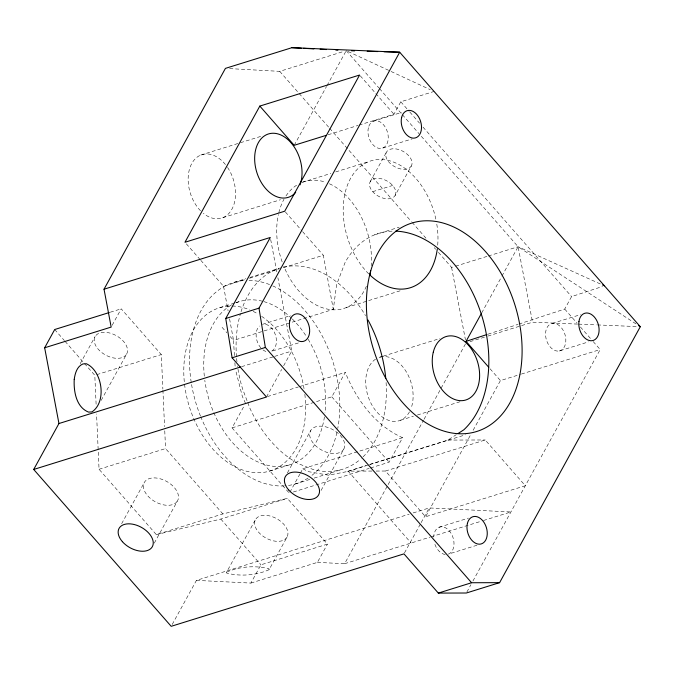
<?xml version="1.0" encoding="UTF-8"?>
<svg xmlns="http://www.w3.org/2000/svg" width="674" height="674" viewBox="0 0 674 674"><rect width="100%" height="100%" fill="white"/><g stroke="black" fill="none" stroke-linecap="round" stroke-linejoin="round"><path stroke-width="0.51" stroke-dasharray="3.37 2.53" d="M234.4 355.619L233.541 340.412L333.31 309.366L336.612 284.563L345.105 262.472A109.137 74.123 72.7 0 1 393.734 231.123M80.189 363.69L95.127 336.528M112.17 325.256L121.21 308.827L161.305 354.575L162.872 389.041M101.176 400.381L126.611 354.103A18.029 11.079 28.8 0 0 107.764 332.594A18.029 11.079 28.8 0 0 98.236 349.25A18.029 11.079 28.8 0 0 126.611 354.103M294.201 145.306L326.528 86.491M327.033 85.573L345.728 51.569M121.649 523.698L144.379 482.348M154.287 543.118L177.523 500.849A18.982 11.66 28.8 0 0 157.682 478.211A18.982 11.66 28.8 0 0 147.648 495.744A18.982 11.66 28.8 0 0 177.523 500.849M359.04 125.12L393.961 114.251L400.811 101.782L434.073 91.437M288.666 492.441L232.067 427.872L244.527 405.209M370.245 181.626L386.48 152.097M266.474 397.011L281.631 369.453M283.653 365.771L291.732 351.078L277.89 277.747M395.107 195.502A14.238 8.745 28.8 0 0 380.22 178.526A14.238 8.745 28.8 0 0 372.697 191.669A14.238 8.745 28.8 0 0 395.107 195.502L411.342 165.972A14.238 8.745 28.8 0 0 396.455 148.996A14.238 8.745 28.8 0 0 388.932 162.139A14.238 8.745 28.8 0 0 411.342 165.972M172.199 624.478L196.437 580.381L409.152 514.178M287.014 537.111A18.029 11.079 28.8 0 1 258.631 532.249A18.029 11.079 28.8 0 1 268.159 515.602A18.029 11.079 28.8 0 1 287.014 537.111L269.094 569.699C256.339 575.428 240.256 576.599 226.717 573.111L226.599 572.159L255.53 519.528M287.419 472.862L310.647 430.602M232.067 427.872L331.835 396.826L345.29 372.351C356.26 399.572 375.157 425.513 402.572 437.704L389.117 462.187L370.161 468.085M289.854 492.323L299.82 474.193M300.318 473.291L302.811 468.759L402.572 437.704M196.437 580.381L250.888 583.077L260.931 564.812L327.438 544.112L287.335 498.364L222.85 513.933L156.343 534.634L99.053 469.273L96.55 413.92M321.068 490.445L343.791 449.103A18.982 11.66 28.8 0 0 323.95 426.465A18.982 11.66 28.8 0 0 313.924 443.998A18.982 11.66 28.8 0 0 343.791 449.103M250.888 583.077L317.403 562.377L327.438 544.112M481.716 312.888L501.422 277.048M501.928 276.129L518.095 246.726L419.691 134.455M317.403 562.377L344.625 563.717L387.626 485.507M388.131 484.589L423.542 420.18M424.047 419.262L466.029 342.889M404.467 552.95L420.635 523.555M421.14 522.636L429.22 507.935L510.892 511.97L481.961 520.977M376.126 471.05L385.461 471.025L425.564 516.773L471.092 433.963M473.114 430.282L500.428 380.591L520.379 374.382M518.87 324.076L564.711 309.071L571.569 296.602L602.463 286.484M466.855 592.084L470.899 584.72M472.929 581.039L600.189 349.545L592.008 340.202M226.599 572.159C239.354 566.43 255.438 565.259 268.977 568.755L269.094 569.699M302.811 468.759L308.229 471.615L328.465 475.195L347.531 471.505L366.075 465.54M370.068 464.293L447.881 440.08L456.298 434.654M487.984 334.194L517.876 324.405M229.607 68.613L279.727 71.351L344.246 51.266M200.785 155.062L239.497 143.014M240.492 142.703L261.344 136.215M328.12 134.749L358.046 125.431M373.371 121.202L401.738 112.373M382.84 148.019L412.185 138.895M301.977 182.418L330.766 173.462M335.728 171.912L368.493 161.718M222.892 217.651L280.46 199.731M372.697 191.669L392.656 185.46M110.292 312.222L121.21 308.827M374.677 234.805L399.126 227.197M234.038 282.381L245.926 278.682M249.894 277.444L280.595 267.89M200.818 260.358L223.566 286.315L245.513 279.483M249.506 278.244L278.438 269.238M283.425 267.688L323.326 255.269L333.31 309.366M219.884 307.656L234.847 302.997M235.841 302.693L239.834 301.447M96.786 374.651L161.305 354.575M262.515 324.329L290.873 315.499M438.42 252.396L451.588 267.418L454.562 266.491M455.557 266.188L487.319 256.297M488.313 255.994L518.095 246.726L601.604 284.538M346.183 307.597L400.777 290.604M298.388 342.931L271.007 351.457A14.238 9.672 72.7 0 0 275.792 336.2A14.238 9.672 72.7 0 0 264.023 324.152M241.562 366.69L273.669 356.698M274.672 356.386L291.732 351.078M382.343 356.436L378.375 357.675A33.22 22.562 72.7 0 1 405.563 370.649A33.22 22.562 72.7 0 1 411.132 408.166M383.338 356.125L439.92 338.517M267.477 396.565L298.405 386.943M299.399 386.632L345.29 372.351M469.997 341.651L486.872 336.402M487.866 336.09L520.623 325.896M521.617 325.584L532.536 322.189L577.525 324.084M552.208 323.444L580.575 314.615M99.053 469.273L165.56 448.572L222.85 513.933M559.184 350.994A14.238 9.672 72.7 0 0 562.209 328.786A14.238 9.672 72.7 0 0 545.696 331.886A14.238 9.672 72.7 0 0 559.184 350.994L588.528 341.87M521.381 374.07L600.189 349.545M400.474 420.264L413.381 416.246M417.349 415.007L460.039 401.729M269.541 471.101L289.491 464.891M295.288 483.957L310.15 479.332M314.109 478.102L341.844 469.466M347.531 471.505L368.535 464.967M369.529 464.656L465.54 434.781M293.35 491.995L369.167 468.396M156.343 534.634L220.828 519.064L287.335 498.364M385.461 471.025L485.221 439.97L525.324 485.727L425.564 516.773M413.162 512.931L429.22 507.935M439.119 527.245L468.464 518.112M344.625 563.717L430.088 537.119M431.082 536.816L480.966 521.288M476.956 545.241L448.598 554.062A14.238 9.672 72.7 0 0 449.272 530.809A14.238 9.672 72.7 0 0 433.711 537.085M447.881 440.08L485.221 439.97M371.981 471.059L348.121 471.126L411.132 543.025M578.57 324.127L596.355 324.876M597.408 324.919L638.211 326.637M348.146 51.536L390.153 71.04M391.105 71.486L430.248 89.659M635.902 323.849L518.095 246.726L532.536 322.189M400.811 101.782L409.143 111.286M409.843 112.078L419.557 123.165M423.028 127.125L571.569 296.602M346.234 50.651L378.805 87.805M379.496 88.597L401.67 113.898M402.37 114.69L419.001 133.663M360.278 75.825L393.961 114.251M564.711 309.071L576.995 323.082M580.407 326.974L591.325 339.426M279.727 71.351L298.439 92.692M299.13 93.484L328.929 127.479M329.62 128.271L411.393 221.569M412.084 222.353L425.943 238.166M434.258 247.653L435.648 249.237M490.116 368.83L500.428 380.591M285.414 212.007L301.96 230.879M302.643 231.671L323.326 255.269M331.835 396.826L389.117 462.187M186.336 243.836L200.127 259.574M222.091 327.337L226.809 332.72M230.179 336.57L233.541 340.412L229.404 317.959M54.704 329.519L64.375 340.564M65.075 341.356L83.736 362.654M84.427 363.438L94.798 375.275L96.222 406.607M220.828 519.064L260.931 564.812M245.53 403.397L242.354 396.455L235.555 369.883M247.029 400.659L242.598 388.94A105.346 71.545 72.7 0 1 237.484 365.872M247.746 402.547L249.894 408.217A105.346 71.545 72.7 0 0 298.557 463.737L313.25 469.551A105.346 71.545 72.7 0 0 360.447 459.247M451.588 267.418L465.439 339.789M270.678 239.531L276.921 272.582M223.566 286.315L228.082 310.807M234.881 362.772L235.302 368.897M162.914 390.086L164.566 426.642M164.759 430.821L165.56 448.572M265.876 351.466A14.238 9.672 72.7 0 1 261.428 348.5M260.855 347.885A14.238 9.672 72.7 0 1 259.372 326.022M445.236 554.5A14.238 9.672 72.7 0 1 434.334 542.494M236.97 361.837A105.346 71.545 72.7 0 1 236.574 357.801M236.49 356.799A105.346 71.545 72.7 0 1 240.475 313.612M241.039 311.733A105.346 71.545 72.7 0 1 278.691 268.496M283.501 267.131A105.346 71.545 72.7 0 1 365.51 315.643M386.092 382.571A105.346 71.545 72.7 0 1 361.239 458.556M308.085 478.068A105.346 71.545 72.7 0 1 285.388 485.802M284.369 485.878A105.346 71.545 72.7 0 1 200.886 417.063M200.498 416.102A105.346 71.545 72.7 0 1 191.382 383.38M191.231 382.377A105.346 71.545 72.7 0 1 244.957 280.46M249.043 280.367A105.346 71.545 72.7 0 1 271.849 285.49M272.768 285.894A105.346 71.545 72.7 0 1 337.75 428.445M336.916 432.438A105.346 71.545 72.7 0 1 311.455 475.709M324.438 416.911A85.413 58.015 72.7 0 1 264.402 464.411A85.413 58.015 72.7 0 1 204.795 380.279M204.315 376.193A85.413 58.015 72.7 0 1 231.249 305.128M235.934 302.828A85.413 58.015 72.7 0 1 263.02 301.379M263.93 301.632A85.413 58.015 72.7 0 1 291.564 318.28M292.28 318.979A85.413 58.015 72.7 0 1 306.569 336.722M308.161 339.292A85.413 58.015 72.7 0 1 324.969 412.892M304.842 394.315A85.413 58.015 72.7 0 1 255.775 472.676A85.413 58.015 72.7 0 1 185.03 387.845A85.413 58.015 72.7 0 1 231.216 306.021M232.185 306.03A85.413 58.015 72.7 0 1 249.506 309.745M253.171 311.38A85.413 58.015 72.7 0 1 258.327 314.202M261.647 316.342A85.413 58.015 72.7 0 1 304.126 389.21M409.48 411.848A33.22 22.562 72.7 0 1 372.393 405.841A33.22 22.562 72.7 0 1 377.474 358.071M227.568 167.43A33.22 22.562 72.7 0 1 232.092 208.856A33.22 22.562 72.7 0 1 203.371 213.355M200.54 210.768A33.22 22.562 72.7 0 1 192.216 162.737A33.22 22.562 72.7 0 1 226.978 166.571M368.695 273.829A66.431 45.124 72.7 0 1 360.304 166.562A66.431 45.124 72.7 0 1 435.918 219.463M436.803 224.181A66.431 45.124 72.7 0 1 437.637 246.027M366.37 286.265A66.431 45.124 72.7 0 1 326.199 308.835A66.431 45.124 72.7 0 1 283.88 266.415M282.162 261.916A66.431 45.124 72.7 0 1 278.379 214.559M278.809 212.706A66.431 45.124 72.7 0 1 283.981 199.26M285.978 195.949A66.431 45.124 72.7 0 1 298.413 184.128M302.896 182.064A66.431 45.124 72.7 0 1 325.904 182.351M329.434 183.766A66.431 45.124 72.7 0 1 371.214 265.724M368.408 127.689A14.238 9.672 72.7 0 0 380.355 148.499A14.238 9.672 72.7 0 0 385.562 127.639A14.238 9.672 72.7 0 0 368.408 127.689"/><path stroke-width="1.01" d="M44.661 347.784L111.168 327.084L104.023 289.213L225.428 68.377L291.935 47.686L399.699 52.218L640.3 326.721L499.603 582.656L466.349 593.01L438.336 593.086L403.962 553.868L171.188 626.314L33.7 469.458L58.95 423.525L44.661 347.784L54.704 329.519L109.298 312.534M259.827 106.088L184.962 242.269L284.723 211.215L359.587 75.041L259.827 106.088L294.201 145.306L326.123 135.364M33.7 469.458L266.474 397.011L232.109 357.793L225.739 318.499L270.291 237.467L104.023 289.213M499.603 582.656L471.589 582.74L265.362 347.447L259.001 308.153L399.699 52.218L383.969 51.755M488.743 367.263L466.054 341.373L481.211 313.806M457.983 433.567L463.881 429.768A109.137 74.123 72.7 0 0 480.318 311.194A109.137 74.123 72.7 0 0 395.714 231.148M466.054 341.373L486.982 334.523M225.739 318.499L259.001 308.153M232.109 357.793L265.362 347.447M58.95 423.525L240.559 367.001M438.336 593.086L471.589 582.74M351.474 50.803L354.617 50.895M367.204 51.266L377.684 51.569M291.935 47.686L301.337 48.199M303.418 48.309L313.865 48.882M320.125 49.219L326.393 49.564M335.795 50.078L337.885 50.196M602.556 284.967L604.452 285.827M638.539 325.576L640.3 326.721M368.004 320.032A105.346 71.545 72.7 0 1 385.781 378.552M295.692 192.41A33.22 22.562 72.7 0 1 256.617 171.744A33.22 22.562 72.7 0 1 278.37 134.042A33.22 22.562 72.7 0 1 300.056 184.853M437.3 249.001A66.431 45.124 72.7 0 1 369.394 274.512M370.658 270.67A66.431 45.124 72.7 0 1 369.79 275.455M74.233 379.344C73.576 391.19 76.145 407.206 88.547 412.109L91.967 411.907C107.031 401.856 102.355 370.826 86.339 363.741L82.919 363.943C76.912 366.471 75.058 373.463 74.233 379.344M122.398 541.677A18.982 11.66 28.8 0 0 152.273 546.791A18.982 11.66 28.8 0 0 132.424 524.145A18.982 11.66 28.8 0 0 122.398 541.677M288.666 489.931A18.982 11.66 28.8 0 0 318.541 495.045A18.982 11.66 28.8 0 0 298.7 472.398A18.982 11.66 28.8 0 0 288.666 489.931M369.866 274.217A109.137 74.123 72.7 0 0 461.488 433.795A109.137 74.123 72.7 0 0 501.363 273.838A109.137 74.123 72.7 0 0 369.866 274.217M578.949 321.532A14.238 9.672 72.7 0 0 592.438 340.648A14.238 9.672 72.7 0 0 595.471 318.431A14.238 9.672 72.7 0 0 578.949 321.532M467.411 523.386A14.238 9.672 72.7 0 0 479.366 544.196A14.238 9.672 72.7 0 0 484.564 523.336A14.238 9.672 72.7 0 0 467.411 523.386M289.82 320.773A14.238 9.672 72.7 0 0 301.775 341.583A14.238 9.672 72.7 0 0 306.973 320.723A14.238 9.672 72.7 0 0 289.82 320.773M401.662 117.335A14.238 9.672 72.7 0 0 413.609 138.153A14.238 9.672 72.7 0 0 418.815 117.293A14.238 9.672 72.7 0 0 401.662 117.335M433.298 352.114A33.22 22.562 72.7 0 0 461.185 400.685A33.22 22.562 72.7 0 0 473.316 352.005A33.22 22.562 72.7 0 0 433.298 352.114"/></g></svg>
